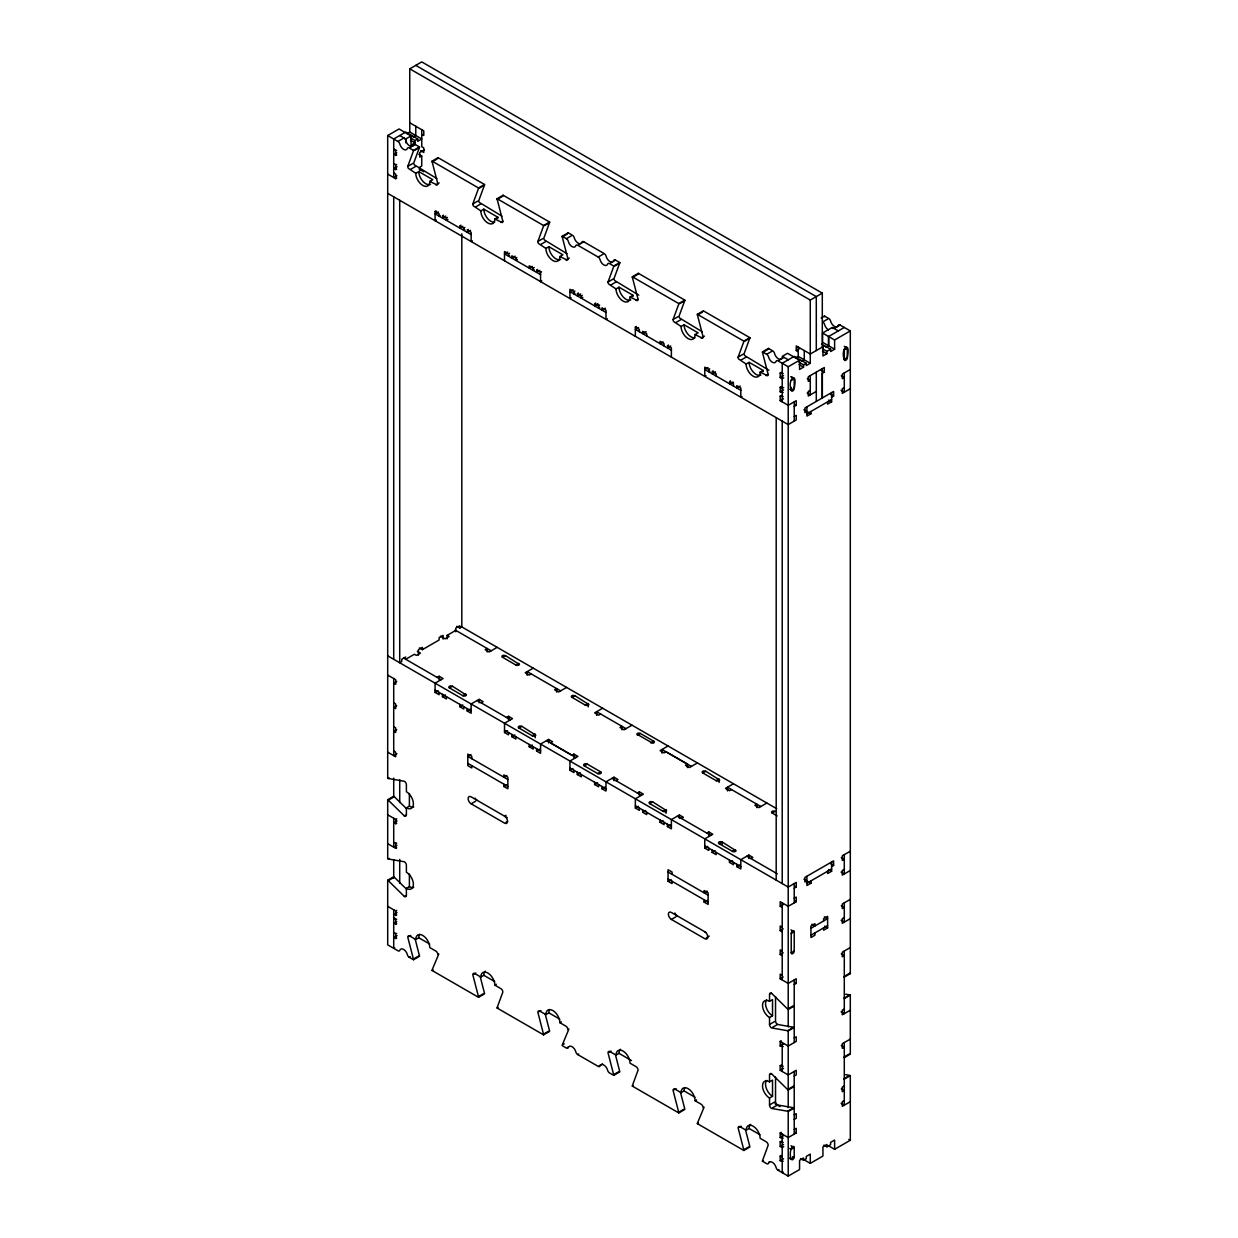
<?xml version="1.0" encoding="UTF-8"?>
<svg xmlns="http://www.w3.org/2000/svg" width="1238" height="1238" viewBox="0 0 1238 1238"><rect width="100%" height="100%" fill="white"/><g stroke="black" fill="none" stroke-linecap="round" stroke-linejoin="round"><path stroke-width="1.5" d="M455.785 631.767L455.785 628.068L459.793 625.763L459.793 628.068L461.805 626.908L461.805 233.812M789.72 389.212L791.221 390.078C786.857 379.432 798.077 369.497 794.223 388.345A2.12 1.223 -60 0 1 792.722 390.945A2.12 1.223 -60 0 1 791.221 390.078L791.221 387.432M822.295 347.089L822.295 293.143L810.271 300.076L810.271 363.276L806.278 365.597L806.278 363.276L794.223 356.358M816.291 350.555L816.291 296.609L415.767 65.366M847.287 347.785L847.287 357.705L844.285 359.438C839.937 348.807 851.14 338.856 847.287 357.705A2.12 1.223 -60 0 1 845.802 360.304A2.12 1.223 -60 0 1 844.285 359.438L844.285 356.792M843.712 976.689A2.832 1.64 60 0 0 844.285 977.122L850.305 973.656L850.305 330.917L840.06 325.021A2.832 1.64 60 0 0 838.466 325.021L838.172 325.47A5.664 3.265 60 0 1 834.397 326.368A5.664 3.265 60 0 1 830.621 321.106A2.832 1.64 60 0 0 828.733 318.476L824.508 316.03L821.181 317.965M794.223 1157.499C790.865 1164.912 789.07 1152.671 791.221 1149.313A2.12 1.223 -60 0 1 792.722 1146.713A2.12 1.223 -60 0 1 794.223 1147.58L794.223 1157.499L792.722 1156.632M415.767 173.32L418.769 171.587L432.789 179.68L429.787 181.413A9.904 5.71 60 0 1 427.729 185.948A9.919 5.726 60 0 1 416.958 178.489A9.904 5.71 60 0 1 415.767 173.32L408.354 168.353A2.832 1.64 60 0 1 407.766 166.372L413.399 151.021A2.832 1.64 60 0 0 413.492 150.417L419.496 146.951L415.272 144.506A2.832 1.64 60 0 0 413.384 144.954A5.664 3.265 60 0 1 409.608 145.867A5.664 3.265 60 0 1 405.832 140.606L405.553 139.832A2.832 1.64 60 0 0 403.944 137.96M419.496 146.951A2.832 1.64 60 0 1 419.403 147.554L413.771 162.905A2.832 1.64 60 0 0 414.359 164.886L436.921 178.597M492.786 223.505A9.919 5.726 60 0 1 482 216.046A9.904 5.71 60 0 1 480.824 210.878L473.396 205.91A2.832 1.64 60 0 1 472.808 203.93L478.456 188.578A2.832 1.64 60 0 0 478.533 187.975L484.538 184.508L438.082 157.675L432.077 161.141A2.847 1.64 60 0 0 432.155 161.853L437.803 183.719A2.832 1.64 60 0 1 437.215 185.019L429.787 181.413M484.538 184.508A2.832 1.64 60 0 1 484.46 185.112L478.812 200.463A2.832 1.64 60 0 0 479.4 202.444L501.978 216.155M545.865 248.436L548.883 246.702L562.888 254.796L559.886 256.529A9.919 5.726 60 0 1 552.875 260.568A9.919 5.726 60 0 1 545.865 248.42L538.453 243.468A2.832 1.64 60 0 1 537.865 241.487L543.497 226.136A2.832 1.64 60 0 0 543.59 225.533L549.595 222.066L503.139 195.233L497.119 198.699A2.847 1.64 60 0 0 497.212 199.411L502.845 221.277A2.832 1.64 60 0 1 502.257 222.577L494.844 218.971A9.904 5.71 60 0 1 492.77 223.49M549.595 222.066A2.832 1.64 60 0 1 549.517 222.67L543.869 238.021A2.832 1.64 60 0 0 544.457 240.002L567.019 253.697M627.991 301.561A9.919 5.726 60 0 1 617.205 294.118A9.904 5.71 60 0 1 616.029 288.934L608.601 283.966A2.832 1.64 60 0 1 608.013 282.001L613.661 266.65A2.832 1.64 60 0 0 613.739 266.031L619.758 262.564L615.534 260.119A2.832 1.64 60 0 0 613.924 260.135L613.646 260.584A5.664 3.265 60 0 1 609.87 261.481A5.664 3.265 60 0 1 606.094 256.22L605.8 255.446A2.832 1.64 60 0 0 604.206 253.589L583.732 241.766A2.832 1.64 60 0 0 582.123 241.781L581.845 242.215A5.664 3.265 60 0 1 581.287 243.112M619.758 262.564A2.832 1.64 60 0 1 619.665 263.183L614.033 278.535A2.832 1.64 60 0 0 614.621 280.5L638.808 295.155M438.809 953.941L432.155 969.865A2.832 1.64 60 0 0 432.077 970.484L478.533 997.302L484.538 993.835A2.832 1.64 60 0 0 484.46 993.124L480.236 976.736M681.086 326.492L684.088 324.758L698.108 332.852L695.091 334.585A9.904 5.71 60 0 1 693.032 339.119A9.919 5.726 60 0 1 682.262 331.676A9.904 5.71 60 0 1 681.086 326.492L673.658 321.524A2.832 1.64 60 0 1 673.07 319.559L678.703 304.208A2.832 1.64 60 0 0 678.795 303.589L684.8 300.122L638.344 273.304L632.339 276.77A2.847 1.64 60 0 0 632.417 277.467L638.065 299.333A2.832 1.64 60 0 1 637.477 300.633L630.049 297.027L633.051 295.294L619.031 287.201L616.029 288.934M684.8 300.122A2.832 1.64 60 0 1 684.722 300.726L679.074 316.092A2.832 1.64 60 0 0 679.662 318.058L702.225 331.769M746.127 364.049L749.129 362.316L763.15 370.41L760.147 372.143A9.904 5.726 60 0 1 758.089 376.677A9.919 5.726 60 0 1 747.303 369.233A9.904 5.726 60 0 1 746.127 364.049L738.699 359.082A2.832 1.64 60 0 1 738.127 357.117L743.759 341.765A2.832 1.64 60 0 0 743.837 341.146L749.857 337.68L703.385 310.846L697.381 314.328A2.847 1.64 60 0 0 697.474 315.025L703.107 336.891A2.832 1.64 60 0 1 702.519 338.191L695.091 334.585M749.857 337.68A2.832 1.64 60 0 1 749.764 338.284L744.131 353.635A2.832 1.64 60 0 0 744.719 355.616L768.906 370.255M568.907 1029.057L562.253 1044.98A2.832 1.64 60 0 0 562.176 1045.599L566.4 1048.029A2.832 1.64 60 0 0 568.01 1048.029L568.846 1046.683A5.664 3.265 60 0 1 575.283 1050.397L576.119 1052.718A2.832 1.64 60 0 0 577.728 1054.575L598.186 1066.382A2.832 1.64 60 0 0 599.796 1066.382L600.647 1065.036A5.664 3.265 60 0 1 607.069 1068.75L607.92 1071.071A2.832 1.64 60 0 0 609.514 1072.928L613.739 1075.373L619.758 1071.907A2.832 1.64 60 0 0 619.665 1071.195L615.441 1054.791M704.113 1107.112L697.474 1123.052A2.832 1.64 60 0 0 697.381 1123.655L743.837 1150.473L749.857 1147.007A2.832 1.64 60 0 0 749.764 1146.295L745.539 1129.907M405.755 132.048L417.748 138.996L417.748 141.302L421.74 138.996L409.763 132.048L409.763 68.833L421.771 61.9L822.295 293.143M406.374 808.538L394.288 796.684A2.832 1.64 60 0 0 393.715 796.251L387.695 799.717A2.832 1.64 60 0 1 388.268 800.15L404.393 815.966L406.389 814.805L406.389 807.872A9.919 5.726 60 0 0 413.399 803.833A9.919 5.726 60 0 0 406.389 791.686L406.389 784.753A2.832 1.64 60 0 0 404.393 781.286L388.268 778.485A2.832 1.64 60 0 1 387.695 778.253L387.695 135.53L399.054 128.969L411.031 135.932L411.031 145.186L415.04 142.865L415.04 140.559L410.536 137.96M405.058 132.451L393.715 138.996L393.715 177.529L396.918 175.688M407.085 133.58L409.763 132.048M387.695 135.53L397.94 141.442L402.938 138.548M399.719 135.53L405.755 138.981L411.759 135.515M413.074 137.062L415.767 135.515L415.767 126.261M394.705 149.21L393.715 149.783L396.717 150.371M415.04 140.559L417.748 138.996M396.717 152.676L393.715 154.41L396.717 154.998M410.258 147.399L415.272 144.506M414.405 150.448L419.403 147.554M393.715 164.05L396.717 164.623M424.417 149.783L419.744 152.491L419.744 157.118L421.74 155.957L421.74 165.969L419.744 167.13L419.744 170.21M397.042 166.743L393.715 168.678L396.717 169.25M407.766 166.372L412.765 163.493M410.768 169.266L415.767 166.372M387.695 174.063L395.711 178.69L396.717 178.117M432.155 161.853L437.169 158.959M435.791 184.88L439.134 182.945M436.302 220.008L435.095 220.704L435.095 211.45L436.101 210.878M479.446 188.006L484.46 185.112M438.283 211.915L435.08 213.772L471.121 234.586M440.109 215.505L439.103 216.077L439.103 213.756L435.095 211.45M445.773 216.077L442.446 217.996L443.436 215.118M442.446 215.691L446.438 217.996L447.444 217.424M472.808 203.93L477.822 201.051M447.939 219.451L446.438 220.318L446.438 217.996M475.81 206.823L480.824 203.93M497.212 199.411L502.21 196.517M480.824 210.878L483.826 209.145L497.846 217.238A9.919 5.726 60 0 1 497.753 218.507M462.795 226.291L459.793 228.024L460.799 225.13M459.793 225.718L463.801 228.024L464.807 227.452M464.807 229.757L463.801 230.33L463.801 228.024M470.471 230.33L467.144 232.264L468.134 229.37M494.844 218.971L497.846 217.238M500.848 222.438L502.845 221.277M472.343 240.822L471.136 241.518L471.136 232.264L467.144 229.943M544.503 225.564L549.517 222.67M507.704 252.01L504.5 253.852L540.557 274.666M504.5 260.785L504.516 251.531L508.524 253.852L509.53 253.264M509.53 255.585L508.524 256.158L508.524 253.852M537.865 241.487L542.863 238.609M515.194 256.158L511.867 258.077L511.867 255.771L515.875 258.077L516.865 257.504M540.867 244.381L545.865 241.487M517.376 259.531L515.875 260.398L515.875 258.077M559.886 256.529L567.314 260.135A2.832 1.64 60 0 0 567.902 258.835L562.253 236.969A2.847 1.64 60 0 1 562.176 236.257L568.18 232.79L572.405 235.235A2.832 1.64 60 0 1 574.014 237.092L574.293 237.866A5.664 3.265 60 0 0 580.39 243.607M562.253 236.969L567.267 234.075M562.176 236.257L566.4 238.702L571.399 235.808M532.216 266.371L529.214 268.104L529.214 265.799L533.222 268.104L534.228 267.532M534.228 269.838L533.222 270.41L533.222 268.104M578.734 244.66L583.732 241.766M539.892 270.41L536.565 272.345L537.555 269.451M540.557 281.599L540.573 272.345L541.563 271.772M565.905 259.995L569.232 258.061M540.573 281.599L541.764 280.902M566.4 238.702A2.832 1.64 60 0 1 568.01 240.559L568.288 241.333A5.664 3.265 60 0 0 572.064 246.594A5.664 3.265 60 0 0 575.84 245.697L576.119 245.248A2.832 1.64 60 0 1 577.728 245.232L598.186 257.055L603.2 254.161M610.52 263.013L615.534 260.119M573.117 289.785L569.913 291.626L605.955 312.44M614.667 266.062L619.665 263.183M571.136 297.863L569.944 298.544L569.944 289.305L573.937 291.611L574.943 291.038M574.943 293.344L573.937 293.932L573.937 291.611M580.622 293.932L577.279 295.851L578.285 292.957M577.279 293.545L581.287 295.851L582.293 295.278M608.013 282.001L613.027 279.107M582.789 297.29L581.287 298.172L581.287 295.851M611.03 284.895L616.029 282.001M632.417 277.467L637.431 274.588M597.644 304.146L594.642 305.879L595.633 302.985M594.642 303.558L598.635 305.879L599.641 305.291M599.641 307.612L598.635 308.185L598.635 305.879M605.32 308.185L601.978 310.119L601.978 307.798L605.986 310.119L605.955 319.373L607.193 318.661M636.053 300.494L638.065 299.333M635.342 336.334L635.357 327.064L636.363 326.492M638.545 327.544L635.342 329.385L671.383 350.199M679.708 303.62L684.722 300.726M646.035 331.691L642.692 333.626L642.692 331.304L646.7 333.626L646.7 335.931M673.07 319.559L678.084 316.665M676.072 322.437L681.086 319.559M697.474 315.025L702.472 312.146M663.057 341.905L660.055 343.638L660.055 341.332L664.063 343.638L664.063 345.959M670.733 345.959L667.39 347.878L668.396 344.984M701.11 338.051L704.437 336.132M744.765 341.177L749.764 338.284M707.966 367.624L704.762 369.466L740.804 390.279M705.985 375.702L704.778 376.398L704.778 367.144L708.786 369.466L709.776 368.878M709.776 371.199L708.786 371.771L708.786 369.466M715.456 371.771L712.113 373.706L713.119 370.812M738.127 357.117L743.125 354.223M741.129 359.995L746.127 357.117M760.147 372.143L767.575 375.748A2.832 1.64 60 0 0 768.164 374.449L762.515 352.582A2.847 1.64 60 0 1 762.438 351.886L768.442 348.404L772.667 350.849A2.832 1.64 60 0 1 774.276 352.706L774.555 353.48A5.664 3.265 60 0 0 778.331 358.741A5.664 3.265 60 0 0 782.106 357.844L782.385 357.395A2.832 1.64 60 0 1 783.994 357.395L778.981 360.273M762.515 352.582L767.529 349.704M762.438 351.871L766.662 354.316L771.661 351.422M827.742 319.048L822.728 321.942A2.832 1.64 60 0 1 824.616 324.573A5.664 3.265 60 0 0 828.392 329.834M733.53 382.325A2.151 1.238 0 0 1 732.757 382.14L729.476 383.718L730.482 380.824M850.305 330.917L834.613 339.986L834.613 349.224L822.574 342.307L822.574 333.053L832.307 327.436L838.312 330.902M824.601 345.758L810.271 354.022L796.251 345.928L796.251 350.555L799.268 348.822M835.062 327.9L840.06 325.021M740.154 386.039L736.811 387.958L736.811 385.652L740.819 387.958L740.804 397.212L742.026 396.516M793.558 356.745L782.215 363.291L782.215 401.839M844.285 327.451L828.578 336.535L828.578 345.773M795.554 357.906L798.231 356.358L810.271 363.276M766.152 375.609L768.164 374.449M766.662 354.316A2.832 1.64 60 0 1 768.272 356.173L768.55 356.946A5.664 3.265 60 0 0 772.326 362.208A5.664 3.265 60 0 0 776.102 361.31L776.381 360.862A2.832 1.64 60 0 1 777.99 360.862L788.219 366.758L799.562 360.212L799.562 369.466L803.57 367.144L803.57 364.839L799.067 362.239M783.716 377.838L782.215 378.704L780.203 377.559L780.203 372.932L781.209 372.359M801.574 361.372L804.267 359.809L804.267 350.555M825.901 347.321L828.609 345.758L828.609 336.504M783.205 373.505L780.203 372.932M780.203 377.559L783.546 375.625M803.57 364.839L806.278 363.276M822.434 348.745L826.938 351.344L830.605 349.224L830.605 351.546L834.613 349.224M826.938 351.344L826.938 353.666L822.93 355.971L822.93 346.717M791.221 380.453L794.223 378.704L794.223 388.345L791.221 390.078M844.285 349.812L847.287 348.079L844.285 346.346M783.205 392.4L780.203 391.812L780.203 387.185L781.209 386.612M783.716 387.479L782.215 388.345L780.203 387.185M780.203 391.812L783.546 389.893M794.223 406.466L796.235 405.306L796.235 400.679L788.219 405.306L780.203 400.679L780.203 396.052L781.209 395.479M807.269 378.503L810.271 380.236L808.275 381.397L808.275 376.77L824.291 367.516L824.291 372.143L822.295 373.303L822.295 397.971L822.295 368.676M783.205 396.64L780.203 396.052M780.203 400.679L783.546 398.76M810.271 390.249L808.275 391.409L808.275 396.036L816.291 391.409M850.305 369.466L842.289 374.093L842.289 378.704L844.285 377.559L841.283 375.826M794.223 416.479L796.235 415.318L796.235 419.945L788.219 424.572L387.695 193.345M844.285 387.571L842.289 388.732L842.289 393.359L850.305 388.732M831.626 397.197L833.623 396.052L833.623 391.425L804.917 407.998L804.917 412.61L806.928 411.465L803.926 409.732M806.897 413.786L831.596 399.534M810.936 411.465L810.936 413.771L806.928 416.092L806.897 406.853M831.596 392.601L831.626 401.824L827.618 404.145L827.618 401.824M405.724 656.976L401.716 659.281L401.716 661.603L399.719 662.748L399.719 200.277M405.724 659.281L414.405 654.268L416.401 655.428L420.409 653.122L417.299 651.327M419.403 647.923L422.421 649.656L439.103 640.015L439.103 637.709L443.111 635.388L443.111 639.087M447.119 638.854L447.119 635.388L455.785 630.374M396.717 681.442L393.715 683.175L395.711 684.335L395.711 679.708L387.695 675.081M437.091 677.403L439.103 676.242L443.111 678.548L435.095 683.175L435.095 692.429L439.103 694.735L439.103 692.429M497.181 647.335L489.165 651.962L485.157 649.656L487.168 648.495L487.168 651.962M396.717 705.722L393.715 707.455L395.711 708.616L395.711 703.989L393.715 702.828M435.095 692.429L438.097 690.696M449.44 688.003L452.458 686.254L466.386 695.091A2.12 1.223 0 0 1 463.089 695.849L449.007 687.616A2.12 1.223 0 0 1 450.508 685.929L452.458 686.254M502.52 657.363L505.522 655.629L519.449 664.45A2.12 1.223 0 0 1 516.169 665.208L502.071 656.976A2.12 1.223 0 0 1 503.587 655.289L505.522 655.629M442.446 694.348L442.446 696.669L445.448 694.936M396.717 729.615L393.715 731.349L395.711 732.509L395.711 727.882L393.715 726.721M462.795 695.71L465.798 693.976M515.875 665.069L518.877 663.336M459.793 704.376L459.793 706.681L462.795 704.948M481.149 702.828L483.16 701.683L479.152 699.362L471.136 703.989L471.136 713.243L467.144 710.922L467.144 708.616M533.222 668.149L525.206 672.776L529.214 675.081L531.226 673.936M467.144 710.922L470.146 709.188M396.918 753.787L393.715 755.629L393.715 678.548M388.268 778.485L389.274 777.913M506.528 717.483L508.524 716.322L512.532 718.628L504.516 723.255L504.516 732.509L508.524 734.815L508.524 732.509M566.602 687.415L558.586 692.042L554.578 689.736L556.589 688.576L556.589 692.042M504.516 732.509L507.518 730.776M389.274 799.578L394.288 796.684M471.013 754.561L467.809 756.403L507.859 779.522M518.877 728.083L521.879 726.35L535.806 735.171A2.12 1.223 0 0 1 532.526 735.929L518.428 727.696A2.12 1.223 0 0 1 519.945 726.01L521.879 726.35M571.941 697.443L574.943 695.71L588.87 704.53A2.12 1.223 0 0 1 585.589 705.289L571.492 697.056A2.12 1.223 0 0 1 573.008 695.369L574.943 695.71M511.867 734.444L511.867 736.749L514.869 735.016M406.389 807.872L409.391 806.139A9.919 5.726 60 0 0 413.709 806.913M532.216 735.79L535.218 734.057L535.218 737.755M585.295 705.149L588.298 703.416L588.298 706.883M387.695 814.79L395.711 819.417L396.717 818.844M397.042 820.964L393.715 822.883L396.717 823.471M529.214 744.456L529.214 746.762L532.216 745.028M573.937 770.284L573.937 772.589L569.944 770.284L569.944 761.03L577.929 756.418L573.921 754.097L571.925 755.257L550.585 742.908L552.581 741.763L548.573 739.442L540.573 744.069L540.573 753.323L536.565 751.002L536.565 748.696M602.643 708.229L594.642 712.856L598.635 715.162L600.647 714.017M536.565 751.002L539.567 749.269M506.853 775.483L503.851 777.216L503.851 774.895L507.859 777.216L507.859 788.776L503.851 786.47L503.851 784.149M393.715 842.536L396.717 843.124M396.918 845.322L393.715 847.163L393.715 818.256M507.193 817.684L471.136 796.87A4.256 2.445 60 0 0 468.134 798.603A4.256 2.445 60 0 0 471.136 803.802L475.655 801.203M387.695 843.697L395.711 848.324L396.717 847.751M503.851 786.47L506.853 784.737M387.695 799.717L387.695 858.77A2.832 1.64 60 0 0 388.268 859.002L389.274 858.429M632.03 725.174L624.029 729.801L620.021 727.495L622.018 726.335L622.018 729.801M569.944 770.284L572.946 768.55M584.29 765.842L587.292 764.109L600.879 772.001A2.12 1.223 0 0 1 600.631 773.564A2.12 1.223 0 0 1 597.939 773.704L597.629 773.564M637.353 735.202L640.356 733.469L653.974 741.345A2.12 1.223 0 0 1 652.658 743.233L636.796 734.072A2.12 1.223 0 0 1 639.721 733.206L640.371 733.469M415.179 939.178L419.403 955.566A2.832 1.64 60 0 1 419.496 956.278L413.492 959.744L409.267 957.314A2.832 1.64 60 0 1 407.379 954.684A5.664 3.265 60 0 0 403.603 949.422A5.664 3.265 60 0 0 399.828 950.32A2.832 1.64 60 0 1 397.94 950.769L387.695 944.857L387.695 880.233L393.715 876.767A2.832 1.64 60 0 1 394.288 877.2L406.374 889.054M389.274 880.079L394.288 877.2M506.017 815.269L504.516 816.136A4.256 2.445 60 0 1 507.518 821.336L506.017 822.218M577.279 772.203L577.279 774.524L580.282 772.775M600.647 771.816L597.644 773.549L584.027 765.688A2.136 1.238 0 0 1 584.274 764.109A2.136 1.238 0 0 1 586.998 763.97M650.708 742.908L653.71 741.175M387.695 880.233A2.832 1.64 60 0 1 388.268 880.667L404.393 896.482L406.389 895.322L406.389 888.389L409.391 886.656A9.919 5.726 60 0 0 413.709 887.429M594.642 782.23L594.642 784.536L597.644 782.803M615.982 780.698L617.979 779.538L613.986 777.216L605.97 781.843L605.986 791.082L601.978 788.776L601.978 786.47M668.071 745.988L660.071 750.615L664.079 752.921L666.075 751.776L687.415 764.109L687.415 767.575M601.978 788.776L604.98 787.043M387.695 906.324L395.711 910.951L396.717 910.379M397.042 912.483L393.715 914.418L396.717 914.99M394.705 918.085L393.715 918.658L396.717 919.23M396.717 921.552L393.715 923.285L396.717 923.858M637.353 793.016L639.365 791.856L643.358 794.177L635.357 798.804L635.357 808.043L639.365 810.364L639.365 808.043M687.415 764.109L685.419 765.27L689.427 767.575L697.427 762.948M393.715 932.91L396.717 933.498M397.042 935.619L393.715 937.537L396.717 938.125M408.757 936.593L410.768 935.448M635.357 808.043L638.359 806.309M394.705 947.751L393.715 948.339L393.715 909.791M649.702 803.617L652.705 801.884L666.632 810.704A2.12 1.223 0 0 1 663.351 811.463L649.455 803.447A2.12 1.223 0 0 1 650.77 801.543L652.705 801.884M702.782 772.976L705.784 771.243L719.711 780.064A2.12 1.223 0 0 1 716.415 780.822L702.534 772.806A2.12 1.223 0 0 1 703.849 770.903L705.784 771.243M413.492 959.744A2.832 1.64 60 0 0 413.399 959.048L407.766 937.181A2.832 1.64 60 0 1 409.763 936.021L415.767 939.487L418.769 937.754A9.919 5.726 60 0 1 419.62 934.396M642.692 809.977L642.692 812.283L645.694 810.55M409.267 957.314L410.258 956.726M663.057 811.323L666.059 809.59L666.059 813.289M716.121 780.683L719.123 778.95L719.123 782.416M413.399 959.048L418.413 956.154M660.055 819.989L660.055 822.311L663.057 820.577M681.411 818.457L683.422 817.297L679.414 814.975L671.398 819.602L671.398 828.856L667.39 826.551L667.39 824.229M733.484 783.762L725.468 788.389L729.476 790.711L731.472 789.55M667.39 826.551L670.392 824.817M432.077 970.484L433.083 969.911M706.774 833.097L708.786 831.936L712.794 834.257L704.778 838.884L704.778 848.123L708.786 850.444L708.786 848.123M766.864 803.029L758.848 807.656L754.84 805.35L756.851 804.189L756.851 807.656M473.814 974.151L475.81 972.991M478.533 997.302A2.832 1.64 60 0 0 478.456 996.59L472.808 974.739A2.832 1.64 60 0 1 474.819 973.579L480.824 977.045L483.826 975.312A9.919 5.726 60 0 1 485.311 971.196M704.778 848.123L707.78 846.39M719.123 843.697L722.125 841.964L736.068 850.785A2.12 1.223 0 0 1 732.772 851.543L718.876 843.527A2.12 1.223 0 0 1 720.191 841.623L722.125 841.964L722.125 844.27M772.203 813.057L775.205 811.323L773.27 810.983A2.12 1.223 0 0 0 771.955 812.886L777.201 815.95M712.113 850.057L712.113 852.363L715.131 850.63M672.064 874.338L672.064 872.016L668.056 869.71L668.056 881.27L671.073 879.537M480.824 977.045A9.919 5.726 60 0 1 487.834 972.991A9.919 5.726 60 0 1 494.844 985.139L496.345 984.272M478.456 996.59L483.454 993.712M732.478 851.404L735.48 849.67M729.476 860.07L729.476 862.391L732.478 860.658M750.832 858.538L752.843 857.377L748.835 855.071L740.819 859.683L740.819 868.937L736.811 866.631L736.811 864.31M736.811 866.631L739.829 864.898M545.277 1014.293L549.517 1030.681A2.832 1.64 60 0 1 549.595 1031.393L543.59 1034.86L497.119 1008.042L498.125 1007.469M707.115 891.097L704.113 892.83L704.113 890.524L708.121 892.83L708.121 904.39L704.113 902.084L704.113 899.763M705.784 932.338L671.398 912.483A4.256 2.445 60 0 0 668.396 914.217A4.256 2.445 60 0 0 671.398 919.432L675.902 916.832M704.113 902.084L707.115 900.351M538.87 1011.709L540.867 1010.548M543.59 1034.86A2.832 1.64 60 0 0 543.497 1034.148L537.865 1012.282A2.832 1.64 60 0 1 539.861 1011.137L545.865 1014.603L548.883 1012.87A9.919 5.726 60 0 1 549.718 1009.496M850.305 851.202L842.289 855.829L842.289 860.456L844.285 859.296L841.283 857.563M706.279 937.831L709.281 936.098M545.865 1014.603A9.919 5.726 60 0 1 552.875 1010.548A9.919 5.726 60 0 1 559.886 1022.696L561.387 1021.83M794.223 888.203L796.235 887.058L796.235 882.431L788.219 887.058L387.695 655.815M831.626 866.615L833.623 865.455L833.623 860.843L804.917 877.402L804.917 882.029L806.928 880.883L803.926 879.135M543.497 1034.148L548.511 1031.269M806.913 883.205L831.611 868.937M810.936 880.883L810.936 883.189L806.928 885.495L806.913 876.256M831.611 862.004L831.626 871.243L827.618 873.548L827.618 871.243M794.223 898.231L796.235 897.07L796.235 901.697L788.219 906.324L780.203 901.697L780.203 906.324L783.205 904.591M844.285 869.324L842.289 870.484L842.289 875.111L850.305 870.484M563.259 1044.408L564.265 1043.82M567.406 1047.456L568.397 1046.884M782.215 927.138L780.203 925.978L780.203 930.605L783.205 928.871M577.728 1054.575L578.734 1054.002M791.221 933.498L794.223 931.765L794.223 951.032A2.12 1.223 -60 0 1 792.722 953.631A2.12 1.223 -60 0 1 791.221 952.765L791.221 933.498A2.12 1.223 -60 0 1 792.722 930.883A2.12 1.223 -60 0 1 794.223 931.765L791.02 929.908M850.305 899.392L842.289 904.003L842.289 908.63L844.285 907.485L841.283 905.736M810.921 928.283L827.603 918.658L824.4 916.801M810.921 935.232L827.603 925.591M609.019 1052.223L611.03 1051.062M782.215 951.032L780.203 949.871L780.203 954.498L783.205 952.765M844.285 917.497L842.289 918.658L842.289 923.285L850.305 918.658M823.61 920.964L823.61 918.642L827.618 916.337L827.618 927.896L823.61 930.202L823.61 927.896M791.221 952.765L794.223 951.032M613.739 1075.373A2.832 1.64 60 0 0 613.661 1074.661L608.013 1052.795A2.832 1.64 60 0 1 610.024 1051.635L616.029 1055.101L619.031 1053.368A9.919 5.726 60 0 1 620.517 1049.251M599.192 1065.81L602.535 1063.891M613.661 1074.661L618.66 1071.768M782.215 975.312L780.203 974.151L780.203 978.778L783.205 977.045M770.531 993.82L771.537 993.247L787.647 1009.063A2.832 1.64 60 0 0 788.219 1009.496L794.223 1006.03M850.305 947.565L842.289 952.177L842.289 956.804L844.285 955.659L841.283 953.925M794.223 984.55L796.235 983.405L796.235 978.778L788.219 983.405L780.203 978.778M769.525 1017.528A9.919 5.726 60 0 1 762.515 1005.38A9.919 5.726 60 0 1 769.525 1001.341L772.527 999.608L772.527 1015.794L769.525 1017.528L769.525 1024.46A2.832 1.64 60 0 0 771.537 1027.927L787.647 1030.728A2.832 1.64 60 0 1 788.219 1030.96L794.223 1027.494A2.832 1.64 60 0 0 793.651 1027.261L777.541 1024.46L772.527 1027.354M680.482 1092.349L684.722 1108.753A2.832 1.64 60 0 1 684.8 1109.449L678.795 1112.931L632.339 1086.097L633.33 1085.525M788.652 1008.49L793.651 1005.596M844.718 976.117L849.732 973.223M769.525 1024.46L774.539 1021.567M674.076 1089.765L676.072 1088.62M787.647 1030.728L792.645 1027.834M848.726 995.46L843.712 998.354A2.832 1.64 60 0 1 844.285 998.586L850.305 995.12L850.305 1054.157L844.285 1057.623A2.832 1.64 60 0 1 843.712 1057.206M678.795 1112.931A2.832 1.64 60 0 0 678.703 1112.219L673.07 1090.353A2.832 1.64 60 0 1 675.066 1089.192L681.086 1092.659L684.088 1090.926A9.919 5.726 60 0 1 684.924 1087.568M783.205 1046.605L780.203 1046.033L780.203 1041.406L781.209 1040.818M780.203 1046.033L783.546 1044.098M794.223 1037.939L796.235 1036.779L796.235 1041.406L788.219 1046.033L780.203 1041.406M844.285 1009.032L842.289 1010.193L842.289 1014.804L850.305 1010.193M681.086 1092.659A9.919 5.726 60 0 1 688.096 1088.62A9.919 5.726 60 0 1 695.091 1100.752L696.607 1099.886M678.703 1112.219L683.716 1109.325M794.223 1076.085L796.235 1074.94L796.235 1070.313L788.219 1074.94L780.203 1070.313L780.203 1065.686L781.209 1065.098M783.205 1066.258L780.203 1065.686M770.531 1074.336L771.537 1073.764L787.647 1089.579A2.832 1.64 60 0 0 788.219 1089.997L794.223 1086.531M780.203 1070.313L783.546 1068.379M769.525 1098.044A9.919 5.726 60 0 1 762.515 1085.896A9.919 5.726 60 0 1 769.525 1081.857L772.527 1080.124L772.527 1096.311L769.525 1098.044L769.525 1104.977A2.832 1.64 60 0 0 771.537 1108.443L787.647 1111.229A2.832 1.64 60 0 1 788.219 1111.476L794.223 1107.995A2.832 1.64 60 0 0 793.651 1107.762L777.541 1104.977L772.527 1107.871M697.381 1123.655L698.387 1123.083M850.305 1039.084L842.289 1043.711L842.289 1048.338L844.285 1047.178L841.283 1045.445M788.652 1088.991L793.651 1086.113M844.718 1056.618L849.732 1053.739M769.525 1104.977L774.539 1102.083M739.117 1127.323L741.129 1126.178M743.837 1150.473A2.832 1.64 60 0 0 743.759 1149.777L738.127 1127.911A2.832 1.64 60 0 1 740.123 1126.75L746.127 1130.217L749.129 1128.483A9.919 5.726 60 0 1 750.615 1124.367M787.647 1111.229L792.645 1108.35M848.726 1075.977L843.712 1078.855A2.832 1.64 60 0 1 844.285 1079.103L850.305 1075.621L850.305 1140.26L834.613 1149.313L828.609 1145.846M794.223 1114.819L796.235 1113.658L796.235 1118.285L794.223 1119.446M844.285 1085.912L842.289 1087.072L842.289 1091.699L844.285 1090.539L841.283 1088.806M743.759 1149.777L748.773 1146.883M783.205 1138.14L780.203 1137.567L780.203 1132.94L781.209 1132.352M780.203 1137.567L783.546 1135.633M794.223 1129.474L796.235 1128.313L796.235 1132.94L788.219 1137.567L780.203 1132.94M844.285 1100.567L842.289 1101.712L842.289 1106.339L850.305 1101.712M783.716 1146.713L782.215 1147.58L780.203 1146.419L780.203 1141.792L781.209 1141.219M783.205 1142.38L780.203 1141.792M780.203 1146.419L783.546 1144.5M804.267 1159.898L810.271 1163.364L810.271 1154.11L806.278 1156.431L806.278 1158.737L803.57 1160.3L803.57 1157.979L799.562 1160.3L799.562 1169.554L788.219 1176.1L777.99 1170.189A2.832 1.64 60 0 1 776.102 1167.558A5.664 3.265 60 0 0 772.326 1162.296A5.664 3.265 60 0 0 768.55 1163.194A2.832 1.64 60 0 1 766.662 1163.658L762.438 1161.213L763.444 1160.64M768.659 1162.497L769.665 1161.925M783.205 1161.259L780.203 1160.687L780.203 1156.06L781.209 1155.487M780.203 1160.687L783.546 1158.753M794.223 1157.22L791.221 1158.954L789.72 1158.087M777.99 1170.189L778.981 1169.616M783.205 1172.061L782.215 1172.634L782.215 1134.085M823.935 1145.073L826.938 1146.806L830.605 1144.686L830.605 1142.38L834.613 1140.059L834.613 1149.313M810.271 1163.364L822.93 1156.06L822.93 1146.806L826.938 1144.5L826.938 1146.806M388.268 859.002L404.393 861.787A2.832 1.64 60 0 1 406.389 865.254L406.389 872.202A9.919 5.726 60 0 1 413.399 884.334A9.919 5.726 60 0 1 406.389 888.389M845.693 994.191L849.732 994.888A2.832 1.64 60 0 1 850.305 995.12M845.693 1074.692L849.732 1075.389A2.832 1.64 60 0 1 850.305 1075.621M598.681 304.486L597.614 304.161M409.763 68.833L810.271 300.076M822.574 333.053L834.613 339.986M821.568 344.04L830.605 349.224M822.434 351.066L826.938 353.666M409.763 122.794L423.783 130.888L423.783 135.515L421.771 134.354M796.251 350.555L798.262 351.716M821.289 370.41L824.291 372.143M799.562 360.212L787.523 353.294L782.246 356.343L788.25 359.809M410.536 140.265L415.04 142.865M799.067 364.545L803.57 367.144M841.02 390.31L844.285 392.198L844.285 372.932M420.657 150.665L423.783 152.475L423.783 147.848L421.771 146.688L421.74 129.742M413.492 150.417L409.267 147.972A2.832 1.64 60 0 0 407.379 148.421A5.664 3.265 60 0 1 403.603 149.334A5.664 3.265 60 0 1 399.828 144.072L399.534 143.298A2.832 1.64 60 0 0 397.94 141.442M432.077 161.141L478.533 187.975M497.119 198.699L543.59 225.533M613.739 266.031L609.514 263.601A2.832 1.64 60 0 0 607.92 263.601L607.626 264.05A5.664 3.265 60 0 1 603.85 264.947A5.664 3.265 60 0 1 600.074 259.686L599.796 258.912A2.832 1.64 60 0 0 598.186 257.055M632.339 276.77L678.795 303.589M697.381 314.328L743.837 341.146M418.738 154.224L421.74 155.957M830.621 394.318L833.623 396.052M791.221 376.692L792.722 377.559M791.02 376.863L794.223 378.704M828.624 400.091L831.626 401.824M419.109 169.033L423.783 171.742M807.161 393.08L810.271 394.876L810.271 375.609M393.715 172.918L395.711 174.063L395.711 178.69M795.229 404.718L796.235 405.306M807.919 412.037L810.936 413.771M536.565 270.039L540.573 272.345M635.357 327.064L639.365 329.385L639.365 331.691M667.39 345.572L671.398 347.878L671.383 357.132M712.113 371.385L716.121 373.706L716.121 376.012M729.476 381.412L733.484 383.718L733.484 386.039M461.217 626.583L776.69 808.708M456.791 626.335L459.793 628.068M455.213 630.049L491.176 650.801M560.597 690.881L527.218 671.615L527.218 675.314M626.01 728.656L596.639 711.695L596.639 715.394M691.423 766.43L662.051 749.47L662.051 753.168M760.844 806.511L727.48 787.229L727.48 790.927M447.119 635.388L449.115 636.549L445.107 638.854L440.434 636.162M830.621 863.722L833.623 865.455M841.082 872.094L844.285 873.951L844.285 854.684M828.624 869.509L831.626 871.243M807.919 881.456L810.936 883.189M403.511 658.012L441.099 679.708M477.156 700.522L510.52 719.789M546.577 740.603L575.949 757.563M611.99 778.377L641.361 795.322M677.403 816.136L710.782 835.402M746.839 856.216L777.263 873.78M795.229 886.47L796.235 887.058M841.082 920.267L844.285 922.124L844.285 902.858M435.095 690.123L471.136 710.922M504.516 730.203L540.573 751.002M569.929 767.978L605.97 788.792M635.357 805.737L671.398 826.551M704.778 845.817L740.819 866.631M442.446 696.669L446.438 698.975L446.438 696.669M459.793 706.681L463.801 709.003L463.801 706.681M511.867 736.749L515.875 739.055L515.875 736.749M529.214 746.762L533.222 749.083L533.222 746.762M577.279 774.524L581.287 776.83L581.287 774.524M594.642 784.536L598.635 786.842L598.635 784.536M642.692 812.283L646.7 814.604L646.7 812.283M660.055 822.311L664.063 824.616L664.063 822.311M712.113 852.363L716.121 854.684L716.121 852.363M729.476 862.391L733.484 864.697L733.484 862.391M795.229 901.125L796.235 901.697M824.616 926.163L827.618 927.896M811.927 924.229L814.929 925.962L814.929 923.656L810.936 925.962L810.936 937.537L814.929 935.216L814.929 932.91M780.203 906.324L782.215 907.485M780.203 930.605L782.215 931.765M668.056 872.016L708.121 895.151M467.809 763.335L507.859 786.47M668.056 878.965L708.121 902.084M668.056 881.27L672.064 883.576L672.064 881.27M780.203 954.498L782.215 955.659M393.715 751.002L395.711 752.162L395.711 756.789L387.695 752.162M795.229 982.817L796.235 983.405M841.082 1011.802L844.285 1013.659L844.285 951.032M471.136 803.802L504.516 823.084A4.256 2.445 60 0 0 507.518 821.336M671.398 919.432L704.778 938.698A4.256 2.445 60 0 0 707.78 936.965A4.256 2.445 60 0 0 704.778 931.765M841.082 1103.337L844.285 1105.194L844.285 1042.566M848.804 1139.393L850.305 1140.26M775.034 1103.739L780.002 1106.617M795.229 1132.352L796.235 1132.94M791.02 1145.738L794.223 1147.58L791.221 1149.313L789.72 1148.446M418.769 937.754L429.679 944.052M483.826 975.312L494.736 981.61M548.883 1012.87L559.777 1019.168M619.031 1053.368L631.488 1060.564M684.088 1090.926L694.982 1097.224M749.129 1128.483L760.039 1134.782M800.568 1158.567L803.57 1160.3M494.844 985.139L500.848 988.605A2.832 1.64 60 0 1 502.845 992.071L497.212 1007.423A2.832 1.64 60 0 0 497.119 1008.042M559.886 1022.696L565.905 1026.163A2.832 1.64 60 0 1 567.902 1029.629M695.091 1100.752L701.11 1104.219A2.832 1.64 60 0 1 703.107 1107.685M789.72 1158.366L791.221 1159.232M780.203 1156.06L782.215 1157.22M844.285 349.518L844.285 359.438M816.291 372.143L816.291 401.437M798.231 347.104L798.262 357.008M794.223 401.839L794.223 421.106M794.223 883.576L794.223 902.858M794.223 979.939L794.223 1042.566M794.223 1071.458L794.223 1134.085M788.219 366.758L788.219 1026.844M788.219 1030.96L788.219 1107.67M788.219 1111.476L788.219 1176.1M782.215 421.106L782.215 883.576M782.215 902.858L782.215 979.939M782.215 1042.566L782.215 1071.458M776.195 417.639L776.195 880.11M775.53 996.575L775.53 1020.994A2.832 1.64 60 0 0 777.541 1024.46M775.53 1077.075L775.53 1101.511A2.832 1.64 60 0 0 777.541 1104.977M769.525 1001.341L769.525 994.408A2.832 1.64 60 0 1 771.537 993.247M769.525 1081.857L769.525 1074.909A2.832 1.64 60 0 1 771.537 1073.764M748.835 855.071L748.835 858.538M708.786 831.936L708.786 835.402M679.414 814.975L679.414 818.457M639.365 791.856L639.365 795.322M613.986 777.216L613.986 780.698M573.921 754.097L573.921 757.563M548.573 739.442L548.573 742.908M508.524 716.322L508.524 719.789M479.152 699.362L479.152 702.828M471.817 758.724L471.817 756.403L467.809 754.097L467.809 765.657L471.817 767.962L471.817 765.657M439.103 676.242L439.103 679.708M422.421 649.656L422.421 647.335L418.413 649.656L418.413 655.196M409.391 793.543L409.391 806.139M409.391 874.059L409.391 886.656M405.755 138.981L405.755 142.772M399.719 779.661L399.719 802.549M399.719 859.389L399.719 883.359M395.711 150.943L395.711 155.57M395.711 165.211L395.711 169.823M395.711 819.417L395.711 824.044M395.711 843.697L395.711 848.324M395.711 910.951L395.711 915.578M395.711 919.819L395.711 924.446M395.711 934.071L395.711 938.698M393.715 196.811L393.715 659.281M393.715 778.098L393.715 797.164M393.715 859.605L393.715 878.052M832.447 328.488A2.832 1.64 60 0 1 834.056 328.488M824.601 316.742A2.832 1.64 60 0 1 824.508 316.03M630.792 299.936A9.919 5.726 60 0 1 619.882 291.549A9.919 5.726 60 0 1 619.031 287.201M633.051 295.294A9.919 5.726 60 0 1 632.958 296.578M630.034 297.027A9.904 5.71 60 0 1 627.991 301.561M638.421 274A2.847 1.64 60 0 1 638.344 273.304M694.92 337.788A9.919 5.726 60 0 1 687.755 333.997A9.919 5.726 60 0 1 684.072 324.758M703.432 311.372A2.847 1.64 60 0 1 703.385 310.846M749.129 362.316A9.919 5.726 60 0 0 749.98 366.649A9.904 5.726 60 0 0 760.89 375.052M763.165 370.41A9.919 5.726 60 0 1 763.072 371.694M768.519 349.116A2.847 1.64 60 0 1 768.442 348.404M430.53 184.323A9.919 5.726 60 0 1 422.963 181.413A9.919 5.726 60 0 1 418.769 171.587M438.175 158.387A2.847 1.64 60 0 1 438.082 157.675M494.674 222.175A9.919 5.726 60 0 1 487.493 218.383A9.919 5.726 60 0 1 483.826 209.129M503.216 195.944A2.847 1.64 60 0 1 503.139 195.233M548.883 246.702A9.919 5.726 60 0 0 549.718 251.035A9.904 5.726 60 0 0 560.628 259.438M568.227 233.317A2.847 1.64 60 0 1 568.18 232.79M772.527 1096.311A9.919 5.726 60 0 1 766.368 1088.512A9.919 5.726 60 0 1 766.662 1080.403M406.389 895.322A2.832 1.64 60 0 1 404.393 896.482M406.389 814.805A2.832 1.64 60 0 1 404.393 815.966M772.527 1015.794A9.919 5.726 60 0 1 766.368 1007.995A9.919 5.726 60 0 1 766.662 999.886M477.156 800.336A4.256 2.445 60 0 1 475.021 798.092M677.403 915.95A4.256 2.445 60 0 1 675.747 914.402M675.283 913.721A4.256 2.445 60 0 1 674.911 912.979M437.803 954.513A2.832 1.64 60 0 0 435.791 951.047L429.787 947.581A9.919 5.726 60 0 0 422.777 935.448A9.919 5.726 60 0 0 415.767 939.487M762.438 1161.213A2.832 1.64 60 0 1 762.515 1160.594L768.164 1145.243A2.832 1.64 60 0 0 766.152 1141.776L760.147 1138.31A9.919 5.726 60 0 0 753.137 1126.178A9.919 5.726 60 0 0 746.127 1130.217M632.339 1086.097A2.832 1.64 60 0 1 632.417 1085.494L638.065 1070.143A2.832 1.64 60 0 0 636.053 1066.661L630.049 1063.194A9.919 5.726 60 0 0 623.039 1051.062A9.919 5.726 60 0 0 616.029 1055.101M850.305 1054.157A2.832 1.64 60 0 1 849.872 1053.863M850.305 973.656A2.832 1.64 60 0 1 849.872 973.347"/></g></svg>
